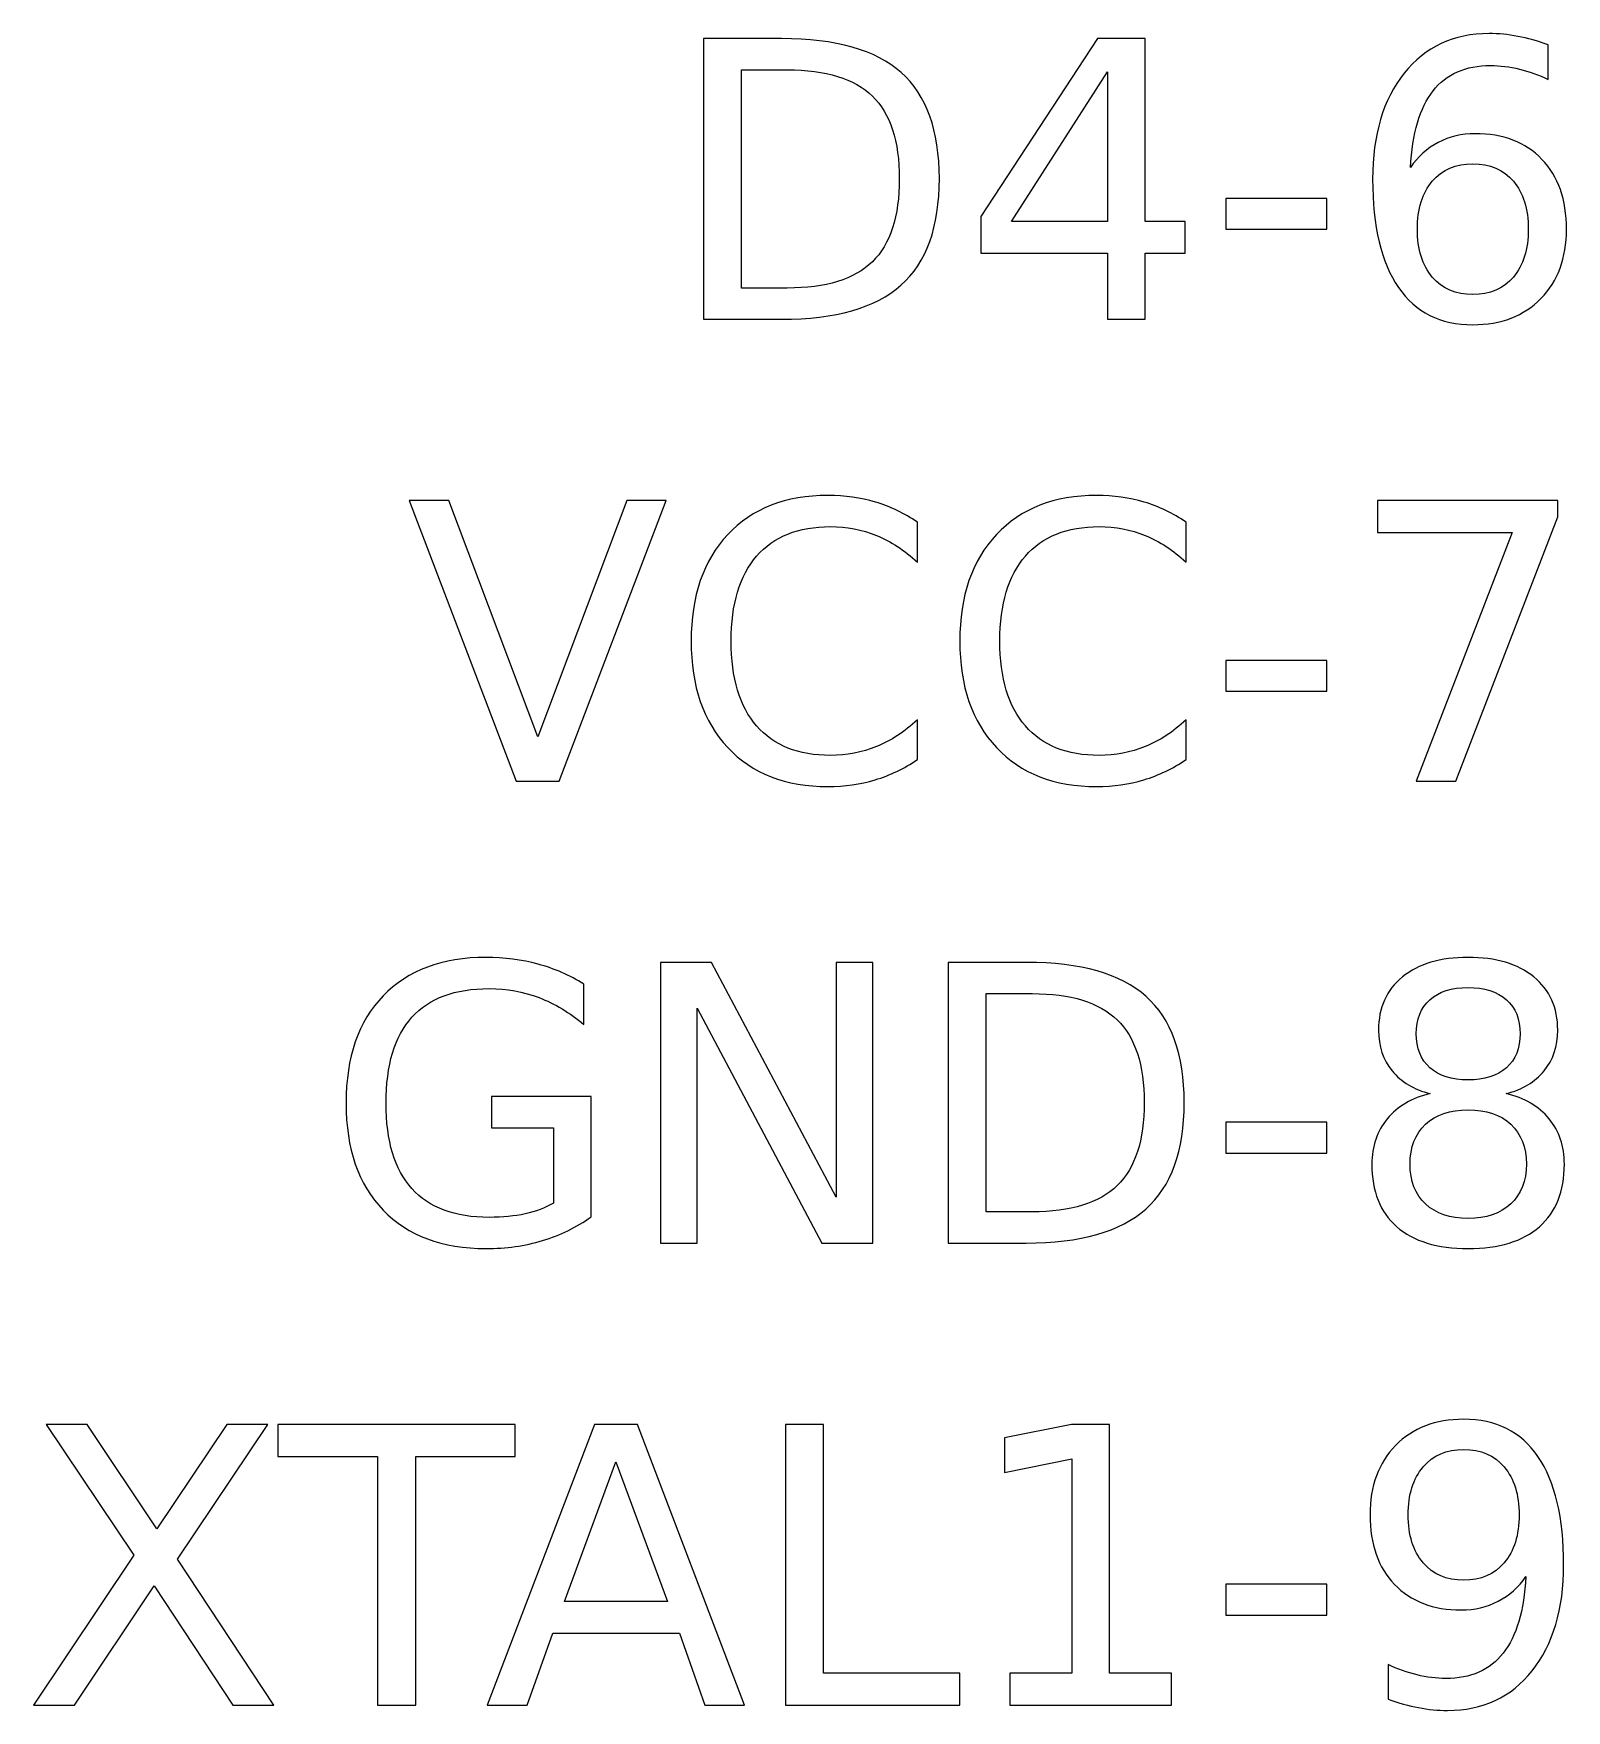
# Model space of a CAD drawing. Header units: centimetres. Extents: x -12.19 to -8.67, y -14.91 to -7.59.
# Drawn here: x -11.825 to -10.982, y -10.311 to -9.389 of the extents above; entities that cross this region are included whole.
import ezdxf

# ---------------------------------------------------------------- set-up
doc = ezdxf.new("R2010")
doc.units = ezdxf.units.CM
doc.header["$MEASUREMENT"] = 0
doc.layers.add('Layer 1', color=7, linetype='Continuous')

msp = doc.modelspace()

# ---------------------------------------------------------------- linework, layer by layer
at = {"layer": 'Layer 1', "color": 250}
for points, knots in [([(-11.45641, -9.39175), (-11.45641, -9.39175), (-11.41353, -9.39175), (-11.41353, -9.39175), (-11.41353, -9.39175), (-11.38361, -9.39175), (-11.36167, -9.39796), (-11.3477, -9.41041), (-11.3477, -9.41041), (-11.3337, -9.42283), (-11.32672, -9.4423), (-11.32672, -9.46876), (-11.32672, -9.46876), (-11.32672, -9.49536), (-11.33374, -9.51487), (-11.34781, -9.52735), (-11.34781, -9.52735), (-11.36185, -9.53981), (-11.38375, -9.54605), (-11.41353, -9.54605), (-11.41353, -9.54605), (-11.41353, -9.54605), (-11.45641, -9.54605), (-11.45641, -9.54605), (-11.45641, -9.54605), (-11.45641, -9.54605), (-11.45641, -9.39175), (-11.45641, -9.39175)], [0, 0, 0, 0, 0.142857, 0.142857, 0.142857, 0.142857, 0.285714, 0.285714, 0.285714, 0.285714, 0.428571, 0.428571, 0.428571, 0.428571, 0.571429, 0.571429, 0.571429, 0.571429, 0.714286, 0.714286, 0.714286, 0.714286, 0.857143, 0.857143, 0.857143, 0.857143, 1, 1, 1, 1]), ([(-11.23974, -9.39175), (-11.23974, -9.39175), (-11.21349, -9.39175), (-11.21349, -9.39175), (-11.21349, -9.39175), (-11.21349, -9.39175), (-11.21349, -9.49232), (-11.21349, -9.49232), (-11.21349, -9.49232), (-11.21349, -9.49232), (-11.19148, -9.49232), (-11.19148, -9.49232), (-11.19148, -9.49232), (-11.19148, -9.49232), (-11.19148, -9.50968), (-11.19148, -9.50968), (-11.19148, -9.50968), (-11.19148, -9.50968), (-11.21349, -9.50968), (-11.21349, -9.50968), (-11.21349, -9.50968), (-11.21349, -9.50968), (-11.21349, -9.54605), (-11.21349, -9.54605), (-11.21349, -9.54605), (-11.21349, -9.54605), (-11.23427, -9.54605), (-11.23427, -9.54605), (-11.23427, -9.54605), (-11.23427, -9.54605), (-11.23427, -9.50968), (-11.23427, -9.50968), (-11.23427, -9.50968), (-11.23427, -9.50968), (-11.30389, -9.50968), (-11.30389, -9.50968), (-11.30389, -9.50968), (-11.30389, -9.50968), (-11.30389, -9.48954), (-11.30389, -9.48954), (-11.30389, -9.48954), (-11.30389, -9.48954), (-11.23974, -9.39175), (-11.23974, -9.39175)], [0, 0, 0, 0, 0.090909, 0.090909, 0.090909, 0.090909, 0.181818, 0.181818, 0.181818, 0.181818, 0.272727, 0.272727, 0.272727, 0.272727, 0.363636, 0.363636, 0.363636, 0.363636, 0.454545, 0.454545, 0.454545, 0.454545, 0.545455, 0.545455, 0.545455, 0.545455, 0.636364, 0.636364, 0.636364, 0.636364, 0.727273, 0.727273, 0.727273, 0.727273, 0.818182, 0.818182, 0.818182, 0.818182, 0.909091, 0.909091, 0.909091, 0.909091, 1, 1, 1, 1]), ([(-10.99192, -9.39517), (-10.99192, -9.39517), (-10.99192, -9.41419), (-10.99192, -9.41419), (-10.99192, -9.41419), (-10.99714, -9.41172), (-11.00243, -9.40981), (-11.00779, -9.40851), (-11.00779, -9.40851), (-11.01312, -9.4072), (-11.01841, -9.40653), (-11.02367, -9.40653), (-11.02367, -9.40653), (-11.03742, -9.40653), (-11.04797, -9.41119), (-11.05524, -9.42047), (-11.05524, -9.42047), (-11.0625, -9.42978), (-11.06666, -9.44382), (-11.06768, -9.46266), (-11.06768, -9.46266), (-11.06362, -9.45666), (-11.05851, -9.45204), (-11.05238, -9.44883), (-11.05238, -9.44883), (-11.04624, -9.44562), (-11.03951, -9.44403), (-11.03213, -9.44403), (-11.03213, -9.44403), (-11.01665, -9.44403), (-11.00437, -9.44872), (-10.99537, -9.45814), (-10.99537, -9.45814), (-10.98638, -9.46756), (-10.9819, -9.48033), (-10.9819, -9.49652), (-10.9819, -9.49652), (-10.9819, -9.5124), (-10.98659, -9.5251), (-10.99594, -9.53469), (-10.99594, -9.53469), (-11.00532, -9.54425), (-11.01781, -9.54905), (-11.03337, -9.54905), (-11.03337, -9.54905), (-11.05122, -9.54905), (-11.06486, -9.5422), (-11.07431, -9.52852), (-11.07431, -9.52852), (-11.08373, -9.51487), (-11.08846, -9.49504), (-11.08846, -9.46904), (-11.08846, -9.46904), (-11.08846, -9.44466), (-11.08267, -9.42523), (-11.0711, -9.41073), (-11.0711, -9.41073), (-11.0595, -9.39623), (-11.04399, -9.38896), (-11.02448, -9.38896), (-11.02448, -9.38896), (-11.01926, -9.38896), (-11.01396, -9.38949), (-11.0086, -9.39052), (-11.0086, -9.39052), (-11.00328, -9.39154), (-10.9977, -9.39309), (-10.99192, -9.39517)], [0, 0, 0, 0, 0.058824, 0.058824, 0.058824, 0.058824, 0.117647, 0.117647, 0.117647, 0.117647, 0.176471, 0.176471, 0.176471, 0.176471, 0.235294, 0.235294, 0.235294, 0.235294, 0.294118, 0.294118, 0.294118, 0.294118, 0.352941, 0.352941, 0.352941, 0.352941, 0.411765, 0.411765, 0.411765, 0.411765, 0.470588, 0.470588, 0.470588, 0.470588, 0.529412, 0.529412, 0.529412, 0.529412, 0.588235, 0.588235, 0.588235, 0.588235, 0.647059, 0.647059, 0.647059, 0.647059, 0.705882, 0.705882, 0.705882, 0.705882, 0.764706, 0.764706, 0.764706, 0.764706, 0.823529, 0.823529, 0.823529, 0.823529, 0.882353, 0.882353, 0.882353, 0.882353, 0.941176, 0.941176, 0.941176, 0.941176, 1, 1, 1, 1]), ([(-11.43553, -9.40889), (-11.43553, -9.40889), (-11.43553, -9.52891), (-11.43553, -9.52891), (-11.43553, -9.52891), (-11.43553, -9.52891), (-11.41032, -9.52891), (-11.41032, -9.52891), (-11.41032, -9.52891), (-11.38904, -9.52891), (-11.37345, -9.52407), (-11.36354, -9.51444), (-11.36354, -9.51444), (-11.35366, -9.50478), (-11.34872, -9.48957), (-11.34872, -9.46876), (-11.34872, -9.46876), (-11.34872, -9.44809), (-11.35366, -9.43292), (-11.36354, -9.42332), (-11.36354, -9.42332), (-11.37345, -9.41369), (-11.38904, -9.40889), (-11.41032, -9.40889), (-11.41032, -9.40889), (-11.41032, -9.40889), (-11.43553, -9.40889), (-11.43553, -9.40889)], [0, 0, 0, 0, 0.142857, 0.142857, 0.142857, 0.142857, 0.285714, 0.285714, 0.285714, 0.285714, 0.428571, 0.428571, 0.428571, 0.428571, 0.571429, 0.571429, 0.571429, 0.571429, 0.714286, 0.714286, 0.714286, 0.714286, 0.857143, 0.857143, 0.857143, 0.857143, 1, 1, 1, 1]), ([(-11.23427, -9.40995), (-11.23427, -9.40995), (-11.28696, -9.49232), (-11.28696, -9.49232), (-11.28696, -9.49232), (-11.28696, -9.49232), (-11.23427, -9.49232), (-11.23427, -9.49232), (-11.23427, -9.49232), (-11.23427, -9.49232), (-11.23427, -9.40995), (-11.23427, -9.40995)], [0, 0, 0, 0, 0.333333, 0.333333, 0.333333, 0.333333, 0.666667, 0.666667, 0.666667, 0.666667, 1, 1, 1, 1]), ([(-11.03337, -9.46057), (-11.04275, -9.46057), (-11.05019, -9.46378), (-11.05566, -9.47017), (-11.05566, -9.47017), (-11.06112, -9.47659), (-11.06387, -9.48537), (-11.06387, -9.49652), (-11.06387, -9.49652), (-11.06387, -9.50763), (-11.06112, -9.51638), (-11.05566, -9.52284), (-11.05566, -9.52284), (-11.05019, -9.52929), (-11.04275, -9.5325), (-11.03337, -9.5325), (-11.03337, -9.5325), (-11.02402, -9.5325), (-11.01658, -9.52929), (-11.01111, -9.52284), (-11.01111, -9.52284), (-11.00564, -9.51638), (-11.00289, -9.50763), (-11.00289, -9.49652), (-11.00289, -9.49652), (-11.00289, -9.48537), (-11.00564, -9.47659), (-11.01111, -9.47017), (-11.01111, -9.47017), (-11.01658, -9.46378), (-11.02402, -9.46057), (-11.03337, -9.46057)], [0, 0, 0, 0, 0.125, 0.125, 0.125, 0.125, 0.25, 0.25, 0.25, 0.25, 0.375, 0.375, 0.375, 0.375, 0.5, 0.5, 0.5, 0.5, 0.625, 0.625, 0.625, 0.625, 0.75, 0.75, 0.75, 0.75, 0.875, 0.875, 0.875, 0.875, 1, 1, 1, 1]), ([(-11.16926, -9.47962), (-11.16926, -9.47962), (-11.11357, -9.47962), (-11.11357, -9.47962), (-11.11357, -9.47962), (-11.11357, -9.47962), (-11.11357, -9.49656), (-11.11357, -9.49656), (-11.11357, -9.49656), (-11.11357, -9.49656), (-11.16926, -9.49656), (-11.16926, -9.49656), (-11.16926, -9.49656), (-11.16926, -9.49656), (-11.16926, -9.47962), (-11.16926, -9.47962)], [0, 0, 0, 0, 0.25, 0.25, 0.25, 0.25, 0.5, 0.5, 0.5, 0.5, 0.75, 0.75, 0.75, 0.75, 1, 1, 1, 1]), ([(-11.33881, -9.65764), (-11.33881, -9.65764), (-11.33881, -9.67965), (-11.33881, -9.67965), (-11.33881, -9.67965), (-11.34582, -9.67309), (-11.35333, -9.66822), (-11.36127, -9.66498), (-11.36127, -9.66498), (-11.36924, -9.66173), (-11.37768, -9.66011), (-11.38664, -9.66011), (-11.38664, -9.66011), (-11.40427, -9.66011), (-11.41779, -9.6655), (-11.42717, -9.6763), (-11.42717, -9.6763), (-11.43651, -9.68706), (-11.4412, -9.70265), (-11.4412, -9.72304), (-11.4412, -9.72304), (-11.4412, -9.7434), (-11.43651, -9.75895), (-11.42717, -9.76971), (-11.42717, -9.76971), (-11.41779, -9.78051), (-11.40427, -9.7859), (-11.38664, -9.7859), (-11.38664, -9.7859), (-11.37768, -9.7859), (-11.36924, -9.78428), (-11.36127, -9.78104), (-11.36127, -9.78104), (-11.35333, -9.77779), (-11.34582, -9.77292), (-11.33881, -9.76636), (-11.33881, -9.76636), (-11.33881, -9.76636), (-11.33881, -9.78816), (-11.33881, -9.78816), (-11.33881, -9.78816), (-11.3461, -9.79314), (-11.35383, -9.79684), (-11.36201, -9.79931), (-11.36201, -9.79931), (-11.37016, -9.80181), (-11.3788, -9.80305), (-11.38787, -9.80305), (-11.38787, -9.80305), (-11.41126, -9.80305), (-11.42964, -9.79589), (-11.44307, -9.7816), (-11.44307, -9.7816), (-11.45651, -9.76731), (-11.46321, -9.74781), (-11.46321, -9.72304), (-11.46321, -9.72304), (-11.46321, -9.69824), (-11.45651, -9.6787), (-11.44307, -9.66441), (-11.44307, -9.66441), (-11.42964, -9.65012), (-11.41126, -9.64296), (-11.38787, -9.64296), (-11.38787, -9.64296), (-11.37866, -9.64296), (-11.36995, -9.6442), (-11.3618, -9.64663), (-11.3618, -9.64663), (-11.35362, -9.64907), (-11.34596, -9.65273), (-11.33881, -9.65764)], [0, 0, 0, 0, 0.055556, 0.055556, 0.055556, 0.055556, 0.111111, 0.111111, 0.111111, 0.111111, 0.166667, 0.166667, 0.166667, 0.166667, 0.222222, 0.222222, 0.222222, 0.222222, 0.277778, 0.277778, 0.277778, 0.277778, 0.333333, 0.333333, 0.333333, 0.333333, 0.388889, 0.388889, 0.388889, 0.388889, 0.444444, 0.444444, 0.444444, 0.444444, 0.5, 0.5, 0.5, 0.5, 0.555556, 0.555556, 0.555556, 0.555556, 0.611111, 0.611111, 0.611111, 0.611111, 0.666667, 0.666667, 0.666667, 0.666667, 0.722222, 0.722222, 0.722222, 0.722222, 0.777778, 0.777778, 0.777778, 0.777778, 0.833333, 0.833333, 0.833333, 0.833333, 0.888889, 0.888889, 0.888889, 0.888889, 0.944444, 0.944444, 0.944444, 0.944444, 1, 1, 1, 1]), ([(-11.19106, -9.65764), (-11.19106, -9.65764), (-11.19106, -9.67965), (-11.19106, -9.67965), (-11.19106, -9.67965), (-11.19807, -9.67309), (-11.20558, -9.66822), (-11.21352, -9.66498), (-11.21352, -9.66498), (-11.22149, -9.66173), (-11.22993, -9.66011), (-11.23889, -9.66011), (-11.23889, -9.66011), (-11.25652, -9.66011), (-11.27004, -9.6655), (-11.27942, -9.6763), (-11.27942, -9.6763), (-11.28876, -9.68706), (-11.29345, -9.70265), (-11.29345, -9.72304), (-11.29345, -9.72304), (-11.29345, -9.7434), (-11.28876, -9.75895), (-11.27942, -9.76971), (-11.27942, -9.76971), (-11.27004, -9.78051), (-11.25652, -9.7859), (-11.23889, -9.7859), (-11.23889, -9.7859), (-11.22993, -9.7859), (-11.22149, -9.78428), (-11.21352, -9.78104), (-11.21352, -9.78104), (-11.20558, -9.77779), (-11.19807, -9.77292), (-11.19106, -9.76636), (-11.19106, -9.76636), (-11.19106, -9.76636), (-11.19106, -9.78816), (-11.19106, -9.78816), (-11.19106, -9.78816), (-11.19835, -9.79314), (-11.20608, -9.79684), (-11.21426, -9.79931), (-11.21426, -9.79931), (-11.22241, -9.80181), (-11.23105, -9.80305), (-11.24012, -9.80305), (-11.24012, -9.80305), (-11.26351, -9.80305), (-11.28189, -9.79589), (-11.29532, -9.7816), (-11.29532, -9.7816), (-11.30876, -9.76731), (-11.31546, -9.74781), (-11.31546, -9.72304), (-11.31546, -9.72304), (-11.31546, -9.69824), (-11.30876, -9.6787), (-11.29532, -9.66441), (-11.29532, -9.66441), (-11.28189, -9.65012), (-11.26351, -9.64296), (-11.24012, -9.64296), (-11.24012, -9.64296), (-11.23091, -9.64296), (-11.2222, -9.6442), (-11.21405, -9.64663), (-11.21405, -9.64663), (-11.20587, -9.64907), (-11.19821, -9.65273), (-11.19106, -9.65764)], [0, 0, 0, 0, 0.055556, 0.055556, 0.055556, 0.055556, 0.111111, 0.111111, 0.111111, 0.111111, 0.166667, 0.166667, 0.166667, 0.166667, 0.222222, 0.222222, 0.222222, 0.222222, 0.277778, 0.277778, 0.277778, 0.277778, 0.333333, 0.333333, 0.333333, 0.333333, 0.388889, 0.388889, 0.388889, 0.388889, 0.444444, 0.444444, 0.444444, 0.444444, 0.5, 0.5, 0.5, 0.5, 0.555556, 0.555556, 0.555556, 0.555556, 0.611111, 0.611111, 0.611111, 0.611111, 0.666667, 0.666667, 0.666667, 0.666667, 0.722222, 0.722222, 0.722222, 0.722222, 0.777778, 0.777778, 0.777778, 0.777778, 0.833333, 0.833333, 0.833333, 0.833333, 0.888889, 0.888889, 0.888889, 0.888889, 0.944444, 0.944444, 0.944444, 0.944444, 1, 1, 1, 1]), ([(-11.55934, -9.80005), (-11.55934, -9.80005), (-11.61824, -9.64575), (-11.61824, -9.64575), (-11.61824, -9.64575), (-11.61824, -9.64575), (-11.59644, -9.64575), (-11.59644, -9.64575), (-11.59644, -9.64575), (-11.59644, -9.64575), (-11.54756, -9.77567), (-11.54756, -9.77567), (-11.54756, -9.77567), (-11.54756, -9.77567), (-11.49856, -9.64575), (-11.49856, -9.64575), (-11.49856, -9.64575), (-11.49856, -9.64575), (-11.47687, -9.64575), (-11.47687, -9.64575), (-11.47687, -9.64575), (-11.47687, -9.64575), (-11.53567, -9.80005), (-11.53567, -9.80005), (-11.53567, -9.80005), (-11.53567, -9.80005), (-11.55934, -9.80005), (-11.55934, -9.80005)], [0, 0, 0, 0, 0.142857, 0.142857, 0.142857, 0.142857, 0.285714, 0.285714, 0.285714, 0.285714, 0.428571, 0.428571, 0.428571, 0.428571, 0.571429, 0.571429, 0.571429, 0.571429, 0.714286, 0.714286, 0.714286, 0.714286, 0.857143, 0.857143, 0.857143, 0.857143, 1, 1, 1, 1]), ([(-11.08588, -9.64575), (-11.08588, -9.64575), (-10.98666, -9.64575), (-10.98666, -9.64575), (-10.98666, -9.64575), (-10.98666, -9.64575), (-10.98666, -9.65464), (-10.98666, -9.65464), (-10.98666, -9.65464), (-10.98666, -9.65464), (-11.04272, -9.80005), (-11.04272, -9.80005), (-11.04272, -9.80005), (-11.04272, -9.80005), (-11.06451, -9.80005), (-11.06451, -9.80005), (-11.06451, -9.80005), (-11.06451, -9.80005), (-11.01178, -9.66332), (-11.01178, -9.66332), (-11.01178, -9.66332), (-11.01178, -9.66332), (-11.08588, -9.66332), (-11.08588, -9.66332), (-11.08588, -9.66332), (-11.08588, -9.66332), (-11.08588, -9.64575), (-11.08588, -9.64575)], [0, 0, 0, 0, 0.142857, 0.142857, 0.142857, 0.142857, 0.285714, 0.285714, 0.285714, 0.285714, 0.428571, 0.428571, 0.428571, 0.428571, 0.571429, 0.571429, 0.571429, 0.571429, 0.714286, 0.714286, 0.714286, 0.714286, 0.857143, 0.857143, 0.857143, 0.857143, 1, 1, 1, 1]), ([(-11.16926, -9.73362), (-11.16926, -9.73362), (-11.11357, -9.73362), (-11.11357, -9.73362), (-11.11357, -9.73362), (-11.11357, -9.73362), (-11.11357, -9.75056), (-11.11357, -9.75056), (-11.11357, -9.75056), (-11.11357, -9.75056), (-11.16926, -9.75056), (-11.16926, -9.75056), (-11.16926, -9.75056), (-11.16926, -9.75056), (-11.16926, -9.73362), (-11.16926, -9.73362)], [0, 0, 0, 0, 0.25, 0.25, 0.25, 0.25, 0.5, 0.5, 0.5, 0.5, 0.75, 0.75, 0.75, 0.75, 1, 1, 1, 1]), ([(-11.53888, -10.03204), (-11.53888, -10.03204), (-11.53888, -9.99059), (-11.53888, -9.99059), (-11.53888, -9.99059), (-11.53888, -9.99059), (-11.57299, -9.99059), (-11.57299, -9.99059), (-11.57299, -9.99059), (-11.57299, -9.99059), (-11.57299, -9.97344), (-11.57299, -9.97344), (-11.57299, -9.97344), (-11.57299, -9.97344), (-11.51821, -9.97344), (-11.51821, -9.97344), (-11.51821, -9.97344), (-11.51821, -9.97344), (-11.51821, -10.03969), (-11.51821, -10.03969), (-11.51821, -10.03969), (-11.52626, -10.04541), (-11.53514, -10.04975), (-11.54487, -10.05267), (-11.54487, -10.05267), (-11.55458, -10.0556), (-11.56495, -10.05705), (-11.57599, -10.05705), (-11.57599, -10.05705), (-11.60008, -10.05705), (-11.61896, -10.04999), (-11.63253, -10.03592), (-11.63253, -10.03592), (-11.64614, -10.02181), (-11.65295, -10.00219), (-11.65295, -9.97704), (-11.65295, -9.97704), (-11.65295, -9.95185), (-11.64614, -9.9322), (-11.63253, -9.91809), (-11.63253, -9.91809), (-11.61896, -9.90402), (-11.60008, -9.89696), (-11.57595, -9.89696), (-11.57595, -9.89696), (-11.5659, -9.89696), (-11.55634, -9.8982), (-11.54727, -9.90067), (-11.54727, -9.90067), (-11.53824, -9.90317), (-11.52988, -9.90681), (-11.52224, -9.91164), (-11.52224, -9.91164), (-11.52224, -9.91164), (-11.52224, -9.93386), (-11.52224, -9.93386), (-11.52224, -9.93386), (-11.52995, -9.9273), (-11.53814, -9.9224), (-11.54681, -9.91908), (-11.54681, -9.91908), (-11.55549, -9.91577), (-11.56463, -9.91411), (-11.57422, -9.91411), (-11.57422, -9.91411), (-11.5931, -9.91411), (-11.60728, -9.91936), (-11.61673, -9.92991), (-11.61673, -9.92991), (-11.62621, -9.94046), (-11.63094, -9.95619), (-11.63094, -9.97704), (-11.63094, -9.97704), (-11.63094, -9.99785), (-11.62621, -10.01355), (-11.61673, -10.0241), (-11.61673, -10.0241), (-11.60728, -10.03465), (-11.5931, -10.0399), (-11.57422, -10.0399), (-11.57422, -10.0399), (-11.56685, -10.0399), (-11.56025, -10.03927), (-11.55447, -10.038), (-11.55447, -10.038), (-11.54868, -10.03673), (-11.5435, -10.03472), (-11.53888, -10.03204)], [0, 0, 0, 0, 0.045455, 0.045455, 0.045455, 0.045455, 0.090909, 0.090909, 0.090909, 0.090909, 0.136364, 0.136364, 0.136364, 0.136364, 0.181818, 0.181818, 0.181818, 0.181818, 0.227273, 0.227273, 0.227273, 0.227273, 0.272727, 0.272727, 0.272727, 0.272727, 0.318182, 0.318182, 0.318182, 0.318182, 0.363636, 0.363636, 0.363636, 0.363636, 0.409091, 0.409091, 0.409091, 0.409091, 0.454545, 0.454545, 0.454545, 0.454545, 0.5, 0.5, 0.5, 0.5, 0.545455, 0.545455, 0.545455, 0.545455, 0.590909, 0.590909, 0.590909, 0.590909, 0.636364, 0.636364, 0.636364, 0.636364, 0.681818, 0.681818, 0.681818, 0.681818, 0.727273, 0.727273, 0.727273, 0.727273, 0.772727, 0.772727, 0.772727, 0.772727, 0.818182, 0.818182, 0.818182, 0.818182, 0.863636, 0.863636, 0.863636, 0.863636, 0.909091, 0.909091, 0.909091, 0.909091, 0.954545, 0.954545, 0.954545, 0.954545, 1, 1, 1, 1]), ([(-11.48008, -9.89975), (-11.48008, -9.89975), (-11.45198, -9.89975), (-11.45198, -9.89975), (-11.45198, -9.89975), (-11.45198, -9.89975), (-11.38354, -10.02883), (-11.38354, -10.02883), (-11.38354, -10.02883), (-11.38354, -10.02883), (-11.38354, -9.89975), (-11.38354, -9.89975), (-11.38354, -9.89975), (-11.38354, -9.89975), (-11.3633, -9.89975), (-11.3633, -9.89975), (-11.3633, -9.89975), (-11.3633, -9.89975), (-11.3633, -10.05405), (-11.3633, -10.05405), (-11.3633, -10.05405), (-11.3633, -10.05405), (-11.39141, -10.05405), (-11.39141, -10.05405), (-11.39141, -10.05405), (-11.39141, -10.05405), (-11.45983, -9.92497), (-11.45983, -9.92497), (-11.45983, -9.92497), (-11.45983, -9.92497), (-11.45983, -10.05405), (-11.45983, -10.05405), (-11.45983, -10.05405), (-11.45983, -10.05405), (-11.48008, -10.05405), (-11.48008, -10.05405), (-11.48008, -10.05405), (-11.48008, -10.05405), (-11.48008, -9.89975), (-11.48008, -9.89975)], [0, 0, 0, 0, 0.1, 0.1, 0.1, 0.1, 0.2, 0.2, 0.2, 0.2, 0.3, 0.3, 0.3, 0.3, 0.4, 0.4, 0.4, 0.4, 0.5, 0.5, 0.5, 0.5, 0.6, 0.6, 0.6, 0.6, 0.7, 0.7, 0.7, 0.7, 0.8, 0.8, 0.8, 0.8, 0.9, 0.9, 0.9, 0.9, 1, 1, 1, 1]), ([(-11.32178, -9.89975), (-11.32178, -9.89975), (-11.2789, -9.89975), (-11.2789, -9.89975), (-11.2789, -9.89975), (-11.24898, -9.89975), (-11.22704, -9.90596), (-11.21307, -9.91841), (-11.21307, -9.91841), (-11.19907, -9.93083), (-11.19209, -9.9503), (-11.19209, -9.97676), (-11.19209, -9.97676), (-11.19209, -10.00336), (-11.19911, -10.02287), (-11.21318, -10.03535), (-11.21318, -10.03535), (-11.22722, -10.04781), (-11.24912, -10.05405), (-11.2789, -10.05405), (-11.2789, -10.05405), (-11.2789, -10.05405), (-11.32178, -10.05405), (-11.32178, -10.05405), (-11.32178, -10.05405), (-11.32178, -10.05405), (-11.32178, -9.89975), (-11.32178, -9.89975)], [0, 0, 0, 0, 0.142857, 0.142857, 0.142857, 0.142857, 0.285714, 0.285714, 0.285714, 0.285714, 0.428571, 0.428571, 0.428571, 0.428571, 0.571429, 0.571429, 0.571429, 0.571429, 0.714286, 0.714286, 0.714286, 0.714286, 0.857143, 0.857143, 0.857143, 0.857143, 1, 1, 1, 1]), ([(-11.05683, -9.97189), (-11.06578, -9.96967), (-11.07276, -9.96551), (-11.07777, -9.95937), (-11.07777, -9.95937), (-11.08274, -9.95326), (-11.08525, -9.94579), (-11.08525, -9.93697), (-11.08525, -9.93697), (-11.08525, -9.92462), (-11.08087, -9.91488), (-11.07209, -9.90772), (-11.07209, -9.90772), (-11.06331, -9.90056), (-11.05125, -9.89696), (-11.03598, -9.89696), (-11.03598, -9.89696), (-11.02063, -9.89696), (-11.00857, -9.90056), (-10.99982, -9.90772), (-10.99982, -9.90772), (-10.99107, -9.91488), (-10.9867, -9.92462), (-10.9867, -9.93697), (-10.9867, -9.93697), (-10.9867, -9.94579), (-10.9892, -9.95326), (-10.99417, -9.95937), (-10.99417, -9.95937), (-10.99918, -9.96551), (-11.00613, -9.96967), (-11.01502, -9.97189), (-11.01502, -9.97189), (-11.00493, -9.97422), (-10.9971, -9.9788), (-10.99149, -9.98565), (-10.99149, -9.98565), (-10.98588, -9.99246), (-10.98306, -10.00078), (-10.98306, -10.01066), (-10.98306, -10.01066), (-10.98306, -10.02558), (-10.98761, -10.03708), (-10.99675, -10.04505), (-10.99675, -10.04505), (-11.00589, -10.05306), (-11.01897, -10.05705), (-11.03598, -10.05705), (-11.03598, -10.05705), (-11.05298, -10.05705), (-11.06606, -10.05306), (-11.0752, -10.04505), (-11.0752, -10.04505), (-11.08433, -10.03708), (-11.08888, -10.02558), (-11.08888, -10.01066), (-11.08888, -10.01066), (-11.08888, -10.00078), (-11.08606, -9.99246), (-11.08042, -9.98565), (-11.08042, -9.98565), (-11.07474, -9.9788), (-11.06691, -9.97422), (-11.05683, -9.97189)], [0, 0, 0, 0, 0.0625, 0.0625, 0.0625, 0.0625, 0.125, 0.125, 0.125, 0.125, 0.1875, 0.1875, 0.1875, 0.1875, 0.25, 0.25, 0.25, 0.25, 0.3125, 0.3125, 0.3125, 0.3125, 0.375, 0.375, 0.375, 0.375, 0.4375, 0.4375, 0.4375, 0.4375, 0.5, 0.5, 0.5, 0.5, 0.5625, 0.5625, 0.5625, 0.5625, 0.625, 0.625, 0.625, 0.625, 0.6875, 0.6875, 0.6875, 0.6875, 0.75, 0.75, 0.75, 0.75, 0.8125, 0.8125, 0.8125, 0.8125, 0.875, 0.875, 0.875, 0.875, 0.9375, 0.9375, 0.9375, 0.9375, 1, 1, 1, 1]), ([(-11.3009, -9.91689), (-11.3009, -9.91689), (-11.3009, -10.03691), (-11.3009, -10.03691), (-11.3009, -10.03691), (-11.3009, -10.03691), (-11.27569, -10.03691), (-11.27569, -10.03691), (-11.27569, -10.03691), (-11.25441, -10.03691), (-11.23882, -10.03207), (-11.22891, -10.02244), (-11.22891, -10.02244), (-11.21903, -10.01278), (-11.21409, -9.99757), (-11.21409, -9.97676), (-11.21409, -9.97676), (-11.21409, -9.95609), (-11.21903, -9.94092), (-11.22891, -9.93132), (-11.22891, -9.93132), (-11.23882, -9.92169), (-11.25441, -9.91689), (-11.27569, -9.91689), (-11.27569, -9.91689), (-11.27569, -9.91689), (-11.3009, -9.91689), (-11.3009, -9.91689)], [0, 0, 0, 0, 0.142857, 0.142857, 0.142857, 0.142857, 0.285714, 0.285714, 0.285714, 0.285714, 0.428571, 0.428571, 0.428571, 0.428571, 0.571429, 0.571429, 0.571429, 0.571429, 0.714286, 0.714286, 0.714286, 0.714286, 0.857143, 0.857143, 0.857143, 0.857143, 1, 1, 1, 1]), ([(-11.06447, -9.93891), (-11.06447, -9.94691), (-11.06197, -9.95316), (-11.057, -9.95764), (-11.057, -9.95764), (-11.05199, -9.96212), (-11.04501, -9.96434), (-11.03598, -9.96434), (-11.03598, -9.96434), (-11.02702, -9.96434), (-11.02003, -9.96212), (-11.01495, -9.95764), (-11.01495, -9.95764), (-11.00991, -9.95316), (-11.00737, -9.94691), (-11.00737, -9.93891), (-11.00737, -9.93891), (-11.00737, -9.93093), (-11.00991, -9.92469), (-11.01495, -9.92021), (-11.01495, -9.92021), (-11.02003, -9.91573), (-11.02702, -9.91351), (-11.03598, -9.91351), (-11.03598, -9.91351), (-11.04501, -9.91351), (-11.05199, -9.91573), (-11.057, -9.92021), (-11.057, -9.92021), (-11.06197, -9.92469), (-11.06447, -9.93093), (-11.06447, -9.93891)], [0, 0, 0, 0, 0.125, 0.125, 0.125, 0.125, 0.25, 0.25, 0.25, 0.25, 0.375, 0.375, 0.375, 0.375, 0.5, 0.5, 0.5, 0.5, 0.625, 0.625, 0.625, 0.625, 0.75, 0.75, 0.75, 0.75, 0.875, 0.875, 0.875, 0.875, 1, 1, 1, 1]), ([(-11.03598, -9.98078), (-11.04589, -9.98078), (-11.05369, -9.98343), (-11.05936, -9.98875), (-11.05936, -9.98875), (-11.06504, -9.99404), (-11.06789, -10.00135), (-11.06789, -10.01062), (-11.06789, -10.01062), (-11.06789, -10.01994), (-11.06504, -10.02724), (-11.05936, -10.03253), (-11.05936, -10.03253), (-11.05369, -10.03786), (-11.04589, -10.0405), (-11.03598, -10.0405), (-11.03598, -10.0405), (-11.02606, -10.0405), (-11.01823, -10.03782), (-11.01252, -10.0325), (-11.01252, -10.0325), (-11.0068, -10.02717), (-11.00395, -10.01987), (-11.00395, -10.01062), (-11.00395, -10.01062), (-11.00395, -10.00135), (-11.0068, -9.99404), (-11.01248, -9.98875), (-11.01248, -9.98875), (-11.01816, -9.98343), (-11.02599, -9.98078), (-11.03598, -9.98078)], [0, 0, 0, 0, 0.125, 0.125, 0.125, 0.125, 0.25, 0.25, 0.25, 0.25, 0.375, 0.375, 0.375, 0.375, 0.5, 0.5, 0.5, 0.5, 0.625, 0.625, 0.625, 0.625, 0.75, 0.75, 0.75, 0.75, 0.875, 0.875, 0.875, 0.875, 1, 1, 1, 1]), ([(-11.16926, -9.98762), (-11.16926, -9.98762), (-11.11357, -9.98762), (-11.11357, -9.98762), (-11.11357, -9.98762), (-11.11357, -9.98762), (-11.11357, -10.00456), (-11.11357, -10.00456), (-11.11357, -10.00456), (-11.11357, -10.00456), (-11.16926, -10.00456), (-11.16926, -10.00456), (-11.16926, -10.00456), (-11.16926, -10.00456), (-11.16926, -9.98762), (-11.16926, -9.98762)], [0, 0, 0, 0, 0.25, 0.25, 0.25, 0.25, 0.5, 0.5, 0.5, 0.5, 0.75, 0.75, 0.75, 0.75, 1, 1, 1, 1]), ([(-11.07999, -10.30484), (-11.07999, -10.30484), (-11.07999, -10.28583), (-11.07999, -10.28583), (-11.07999, -10.28583), (-11.07477, -10.2883), (-11.06944, -10.2902), (-11.06408, -10.29151), (-11.06408, -10.29151), (-11.05869, -10.29281), (-11.05344, -10.29348), (-11.04825, -10.29348), (-11.04825, -10.29348), (-11.0345, -10.29348), (-11.02395, -10.28886), (-11.01668, -10.27958), (-11.01668, -10.27958), (-11.00941, -10.2703), (-11.00525, -10.25623), (-11.00423, -10.23736), (-11.00423, -10.23736), (-11.00821, -10.24328), (-11.01329, -10.24783), (-11.01943, -10.25101), (-11.01943, -10.25101), (-11.02557, -10.25418), (-11.03234, -10.25577), (-11.03979, -10.25577), (-11.03979, -10.25577), (-11.0552, -10.25577), (-11.06743, -10.25111), (-11.07643, -10.24177), (-11.07643, -10.24177), (-11.08543, -10.23242), (-11.08991, -10.21965), (-11.08991, -10.20345), (-11.08991, -10.20345), (-11.08991, -10.18762), (-11.08521, -10.17492), (-11.07587, -10.16532), (-11.07587, -10.16532), (-11.06648, -10.15576), (-11.054, -10.15096), (-11.03845, -10.15096), (-11.03845, -10.15096), (-11.0206, -10.15096), (-11.00698, -10.15781), (-10.99756, -10.17149), (-10.99756, -10.17149), (-10.98814, -10.18515), (-10.98345, -10.20501), (-10.98345, -10.23104), (-10.98345, -10.23104), (-10.98345, -10.25538), (-10.98924, -10.27478), (-11.00077, -10.28928), (-11.00077, -10.28928), (-11.01231, -10.30378), (-11.02783, -10.31105), (-11.04734, -10.31105), (-11.04734, -10.31105), (-11.05256, -10.31105), (-11.05788, -10.31052), (-11.06324, -10.3095), (-11.06324, -10.3095), (-11.06863, -10.30847), (-11.07421, -10.30692), (-11.07999, -10.30484)], [0, 0, 0, 0, 0.058824, 0.058824, 0.058824, 0.058824, 0.117647, 0.117647, 0.117647, 0.117647, 0.176471, 0.176471, 0.176471, 0.176471, 0.235294, 0.235294, 0.235294, 0.235294, 0.294118, 0.294118, 0.294118, 0.294118, 0.352941, 0.352941, 0.352941, 0.352941, 0.411765, 0.411765, 0.411765, 0.411765, 0.470588, 0.470588, 0.470588, 0.470588, 0.529412, 0.529412, 0.529412, 0.529412, 0.588235, 0.588235, 0.588235, 0.588235, 0.647059, 0.647059, 0.647059, 0.647059, 0.705882, 0.705882, 0.705882, 0.705882, 0.764706, 0.764706, 0.764706, 0.764706, 0.823529, 0.823529, 0.823529, 0.823529, 0.882353, 0.882353, 0.882353, 0.882353, 0.941176, 0.941176, 0.941176, 0.941176, 1, 1, 1, 1]), ([(-11.81775, -10.15375), (-11.81775, -10.15375), (-11.79531, -10.15375), (-11.79531, -10.15375), (-11.79531, -10.15375), (-11.79531, -10.15375), (-11.75697, -10.21111), (-11.75697, -10.21111), (-11.75697, -10.21111), (-11.75697, -10.21111), (-11.71845, -10.15375), (-11.71845, -10.15375), (-11.71845, -10.15375), (-11.71845, -10.15375), (-11.69602, -10.15375), (-11.69602, -10.15375), (-11.69602, -10.15375), (-11.69602, -10.15375), (-11.74561, -10.22787), (-11.74561, -10.22787), (-11.74561, -10.22787), (-11.74561, -10.22787), (-11.69271, -10.30805), (-11.69271, -10.30805), (-11.69271, -10.30805), (-11.69271, -10.30805), (-11.71514, -10.30805), (-11.71514, -10.30805), (-11.71514, -10.30805), (-11.71514, -10.30805), (-11.75853, -10.24244), (-11.75853, -10.24244), (-11.75853, -10.24244), (-11.75853, -10.24244), (-11.80222, -10.30805), (-11.80222, -10.30805), (-11.80222, -10.30805), (-11.80222, -10.30805), (-11.82477, -10.30805), (-11.82477, -10.30805), (-11.82477, -10.30805), (-11.82477, -10.30805), (-11.76971, -10.22568), (-11.76971, -10.22568), (-11.76971, -10.22568), (-11.76971, -10.22568), (-11.81775, -10.15375), (-11.81775, -10.15375)], [0, 0, 0, 0, 0.083333, 0.083333, 0.083333, 0.083333, 0.166667, 0.166667, 0.166667, 0.166667, 0.25, 0.25, 0.25, 0.25, 0.333333, 0.333333, 0.333333, 0.333333, 0.416667, 0.416667, 0.416667, 0.416667, 0.5, 0.5, 0.5, 0.5, 0.583333, 0.583333, 0.583333, 0.583333, 0.666667, 0.666667, 0.666667, 0.666667, 0.75, 0.75, 0.75, 0.75, 0.833333, 0.833333, 0.833333, 0.833333, 0.916667, 0.916667, 0.916667, 0.916667, 1, 1, 1, 1]), ([(-11.69041, -10.15375), (-11.69041, -10.15375), (-11.55987, -10.15375), (-11.55987, -10.15375), (-11.55987, -10.15375), (-11.55987, -10.15375), (-11.55987, -10.17132), (-11.55987, -10.17132), (-11.55987, -10.17132), (-11.55987, -10.17132), (-11.61465, -10.17132), (-11.61465, -10.17132), (-11.61465, -10.17132), (-11.61465, -10.17132), (-11.61465, -10.30805), (-11.61465, -10.30805), (-11.61465, -10.30805), (-11.61465, -10.30805), (-11.63564, -10.30805), (-11.63564, -10.30805), (-11.63564, -10.30805), (-11.63564, -10.30805), (-11.63564, -10.17132), (-11.63564, -10.17132), (-11.63564, -10.17132), (-11.63564, -10.17132), (-11.69041, -10.17132), (-11.69041, -10.17132), (-11.69041, -10.17132), (-11.69041, -10.17132), (-11.69041, -10.15375), (-11.69041, -10.15375)], [0, 0, 0, 0, 0.125, 0.125, 0.125, 0.125, 0.25, 0.25, 0.25, 0.25, 0.375, 0.375, 0.375, 0.375, 0.5, 0.5, 0.5, 0.5, 0.625, 0.625, 0.625, 0.625, 0.75, 0.75, 0.75, 0.75, 0.875, 0.875, 0.875, 0.875, 1, 1, 1, 1]), ([(-11.51638, -10.15375), (-11.51638, -10.15375), (-11.49271, -10.15375), (-11.49271, -10.15375), (-11.49271, -10.15375), (-11.49271, -10.15375), (-11.43391, -10.30805), (-11.43391, -10.30805), (-11.43391, -10.30805), (-11.43391, -10.30805), (-11.4556, -10.30805), (-11.4556, -10.30805), (-11.4556, -10.30805), (-11.4556, -10.30805), (-11.46967, -10.26847), (-11.46967, -10.26847), (-11.46967, -10.26847), (-11.46967, -10.26847), (-11.53919, -10.26847), (-11.53919, -10.26847), (-11.53919, -10.26847), (-11.53919, -10.26847), (-11.55327, -10.30805), (-11.55327, -10.30805), (-11.55327, -10.30805), (-11.55327, -10.30805), (-11.57528, -10.30805), (-11.57528, -10.30805), (-11.57528, -10.30805), (-11.57528, -10.30805), (-11.51638, -10.15375), (-11.51638, -10.15375)], [0, 0, 0, 0, 0.125, 0.125, 0.125, 0.125, 0.25, 0.25, 0.25, 0.25, 0.375, 0.375, 0.375, 0.375, 0.5, 0.5, 0.5, 0.5, 0.625, 0.625, 0.625, 0.625, 0.75, 0.75, 0.75, 0.75, 0.875, 0.875, 0.875, 0.875, 1, 1, 1, 1]), ([(-11.41137, -10.15375), (-11.41137, -10.15375), (-11.39049, -10.15375), (-11.39049, -10.15375), (-11.39049, -10.15375), (-11.39049, -10.15375), (-11.39049, -10.29048), (-11.39049, -10.29048), (-11.39049, -10.29048), (-11.39049, -10.29048), (-11.31536, -10.29048), (-11.31536, -10.29048), (-11.31536, -10.29048), (-11.31536, -10.29048), (-11.31536, -10.30805), (-11.31536, -10.30805), (-11.31536, -10.30805), (-11.31536, -10.30805), (-11.41137, -10.30805), (-11.41137, -10.30805), (-11.41137, -10.30805), (-11.41137, -10.30805), (-11.41137, -10.15375), (-11.41137, -10.15375)], [0, 0, 0, 0, 0.166667, 0.166667, 0.166667, 0.166667, 0.333333, 0.333333, 0.333333, 0.333333, 0.5, 0.5, 0.5, 0.5, 0.666667, 0.666667, 0.666667, 0.666667, 0.833333, 0.833333, 0.833333, 0.833333, 1, 1, 1, 1]), ([(-11.28798, -10.29048), (-11.28798, -10.29048), (-11.25388, -10.29048), (-11.25388, -10.29048), (-11.25388, -10.29048), (-11.25388, -10.29048), (-11.25388, -10.17276), (-11.25388, -10.17276), (-11.25388, -10.17276), (-11.25388, -10.17276), (-11.29098, -10.18021), (-11.29098, -10.18021), (-11.29098, -10.18021), (-11.29098, -10.18021), (-11.29098, -10.16119), (-11.29098, -10.16119), (-11.29098, -10.16119), (-11.29098, -10.16119), (-11.25409, -10.15375), (-11.25409, -10.15375), (-11.25409, -10.15375), (-11.25409, -10.15375), (-11.23321, -10.15375), (-11.23321, -10.15375), (-11.23321, -10.15375), (-11.23321, -10.15375), (-11.23321, -10.29048), (-11.23321, -10.29048), (-11.23321, -10.29048), (-11.23321, -10.29048), (-11.1991, -10.29048), (-11.1991, -10.29048), (-11.1991, -10.29048), (-11.1991, -10.29048), (-11.1991, -10.30805), (-11.1991, -10.30805), (-11.1991, -10.30805), (-11.1991, -10.30805), (-11.28798, -10.30805), (-11.28798, -10.30805), (-11.28798, -10.30805), (-11.28798, -10.30805), (-11.28798, -10.29048), (-11.28798, -10.29048)], [0, 0, 0, 0, 0.090909, 0.090909, 0.090909, 0.090909, 0.181818, 0.181818, 0.181818, 0.181818, 0.272727, 0.272727, 0.272727, 0.272727, 0.363636, 0.363636, 0.363636, 0.363636, 0.454545, 0.454545, 0.454545, 0.454545, 0.545455, 0.545455, 0.545455, 0.545455, 0.636364, 0.636364, 0.636364, 0.636364, 0.727273, 0.727273, 0.727273, 0.727273, 0.818182, 0.818182, 0.818182, 0.818182, 0.909091, 0.909091, 0.909091, 0.909091, 1, 1, 1, 1]), ([(-11.03841, -10.23944), (-11.02906, -10.23944), (-11.02162, -10.23623), (-11.01615, -10.22984), (-11.01615, -10.22984), (-11.01068, -10.22342), (-11.00793, -10.21464), (-11.00793, -10.20345), (-11.00793, -10.20345), (-11.00793, -10.19238), (-11.01068, -10.18363), (-11.01615, -10.17717), (-11.01615, -10.17717), (-11.02162, -10.17072), (-11.02906, -10.16751), (-11.03841, -10.16751), (-11.03841, -10.16751), (-11.0478, -10.16751), (-11.05524, -10.17072), (-11.0607, -10.17717), (-11.0607, -10.17717), (-11.06616, -10.18363), (-11.06892, -10.19238), (-11.06892, -10.20345), (-11.06892, -10.20345), (-11.06892, -10.21464), (-11.06616, -10.22342), (-11.0607, -10.22984), (-11.0607, -10.22984), (-11.05524, -10.23623), (-11.0478, -10.23944), (-11.03841, -10.23944)], [0, 0, 0, 0, 0.125, 0.125, 0.125, 0.125, 0.25, 0.25, 0.25, 0.25, 0.375, 0.375, 0.375, 0.375, 0.5, 0.5, 0.5, 0.5, 0.625, 0.625, 0.625, 0.625, 0.75, 0.75, 0.75, 0.75, 0.875, 0.875, 0.875, 0.875, 1, 1, 1, 1]), ([(-11.5046, -10.17432), (-11.5046, -10.17432), (-11.53291, -10.25111), (-11.53291, -10.25111), (-11.53291, -10.25111), (-11.53291, -10.25111), (-11.47616, -10.25111), (-11.47616, -10.25111), (-11.47616, -10.25111), (-11.47616, -10.25111), (-11.5046, -10.17432), (-11.5046, -10.17432)], [0, 0, 0, 0, 0.333333, 0.333333, 0.333333, 0.333333, 0.666667, 0.666667, 0.666667, 0.666667, 1, 1, 1, 1]), ([(-11.16926, -10.24162), (-11.16926, -10.24162), (-11.11357, -10.24162), (-11.11357, -10.24162), (-11.11357, -10.24162), (-11.11357, -10.24162), (-11.11357, -10.25856), (-11.11357, -10.25856), (-11.11357, -10.25856), (-11.11357, -10.25856), (-11.16926, -10.25856), (-11.16926, -10.25856), (-11.16926, -10.25856), (-11.16926, -10.25856), (-11.16926, -10.24162), (-11.16926, -10.24162)], [0, 0, 0, 0, 0.25, 0.25, 0.25, 0.25, 0.5, 0.5, 0.5, 0.5, 0.75, 0.75, 0.75, 0.75, 1, 1, 1, 1])]:
    msp.add_open_spline(points, degree=3, knots=knots, dxfattribs=at)

doc.saveas('drawing.dxf')
